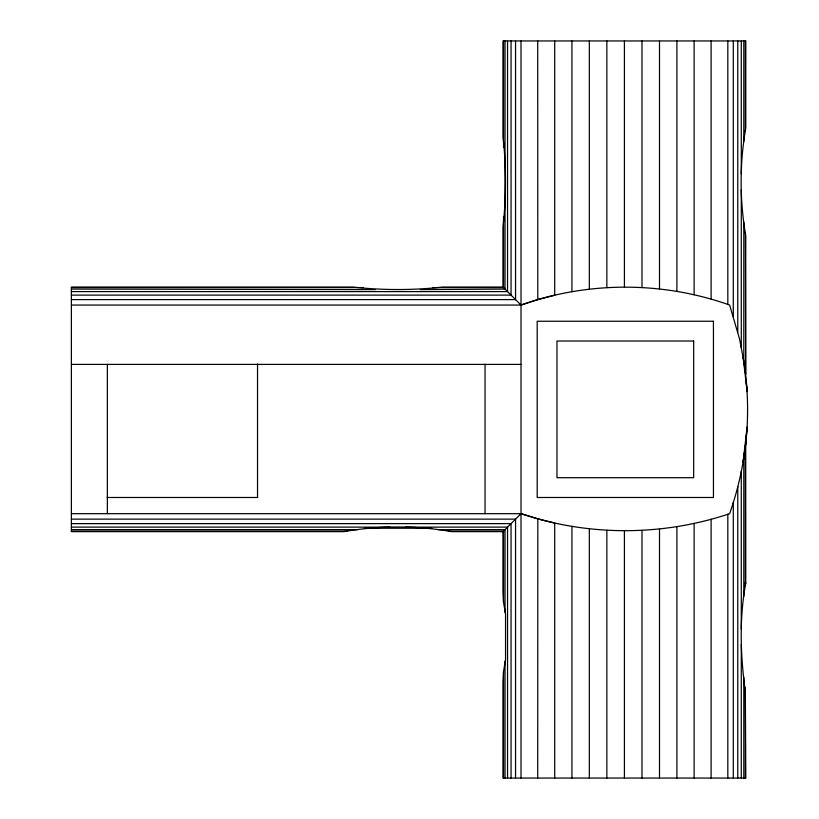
<?xml version="1.0" encoding="UTF-8"?>
<svg xmlns="http://www.w3.org/2000/svg" width="819" height="819" viewBox="0 0 819 819"><rect width="100%" height="100%" fill="white"/><g stroke="black" fill="none" stroke-linecap="round" stroke-linejoin="round"><path stroke-width="1.23" d="M537.714 778.05L537.817 518.867L521.007 513.677L71.386 513.677M554.709 778.05L554.709 523.034L537.919 518.867C600.47 536.23 668.099 534.397 729.627 513.677C744.389 471.744 750.409 426.689 746.334 382.391M554.709 40.95L554.709 295.188L537.796 299.6L521.007 305.057L71.386 305.057M745.31 691.256C740.407 655.446 739.137 618.662 745.761 582.913L745.72 444.748L746.334 436.343M745.31 582.483L745.31 586.312L745.31 447.113M745.321 232.422L745.648 373.986L745.761 235.811C739.618 200.235 739.537 163.472 745.792 127.907L745.812 40.95L503.02 40.95L503.02 136.896C506.296 166.779 506.296 196.939 503.02 226.822L503.02 287.07L521.007 305.057C587.858 281.204 662.776 281.214 729.627 305.057L739.577 339.066L743.795 361.312L743.795 222.133M537.919 518.867L521.007 513.677L503.02 531.664L503.02 591.912L503.521 602.139L505.548 614.393L505.548 659.346L503.521 671.6L503.02 681.828L503.02 778.05L745.812 778.05L745.31 687.428L745.31 778.05M743.079 462.285L745.628 444.737L747.112 427.078L743.079 462.285L743.191 461.476M745.761 582.913L745.413 584.756M420.29 289.598L505.036 289.087L505.036 40.95M503.02 287.07L442.772 287.07C412.889 290.346 382.729 290.346 352.846 287.07L71.386 287.07L71.386 531.664L343.857 531.664C379.412 525.399 416.206 525.399 451.76 531.664L503.02 531.664M745.648 373.986L747.112 391.646L743.079 356.439L745.618 373.986M71.386 287.571L363.073 287.571M432.545 287.571L503.521 287.571L503.521 216.595M71.386 289.087L375.327 289.598M71.386 291.595L507.545 291.595L507.545 40.95M71.386 295.106L511.056 295.106L511.056 40.95M71.386 299.6L515.55 299.6L515.55 40.95M537.796 299.6L537.714 40.95M71.386 364.404L521.007 364.404M107.135 497.491L257.76 497.491M71.386 519.133L515.55 519.133L515.55 778.05M71.386 523.628L511.056 523.628L511.056 778.05M71.386 527.129L389.998 527.129M405.63 527.129L507.545 527.129L507.545 778.05M364.414 528.235L431.797 528.235M71.386 529.647L357.534 529.647M438.093 529.647L505.036 529.647L505.036 612.336M71.386 531.152L347.246 531.152M448.372 531.152L503.521 531.152L503.521 602.139M743.079 356.439L743.191 357.248M745.31 40.95L745.31 131.296M743.795 40.95L743.795 141.585M743.795 457.432L743.795 596.59M743.795 677.149L743.795 778.05M741.287 40.95L741.287 174.048M741.287 189.67L741.287 347.532M741.287 471.201L741.287 629.053M741.287 644.686L741.287 778.05M737.776 40.95L737.776 332.197M737.776 486.537L737.776 778.05M733.292 40.95L733.292 316.359M733.292 502.364L733.292 778.05M727.825 40.95L727.825 304.473M727.825 514.23L727.825 778.05M711.117 40.95L711.117 299.16M711.117 519.256L711.117 778.05M694.123 40.95L694.123 294.799M694.123 523.402L694.123 778.05M676.904 40.95L676.904 291.41M676.904 526.637L676.904 778.05M659.5 40.95L659.5 288.984M659.5 528.941L659.5 778.05M641.983 40.95L641.983 287.541M641.983 530.313L641.983 778.05M624.416 40.95L624.416 287.09M624.416 530.732L624.416 778.05M606.848 40.95L606.848 287.633M606.848 530.221L606.848 778.05M589.332 40.95L589.332 289.168M589.332 528.757L589.332 778.05M571.938 40.95L571.938 291.687M571.938 526.361L571.938 778.05M521.007 40.95L521.007 778.05M505.036 661.404L505.036 778.05M503.521 40.95L503.521 147.123M503.521 671.6L503.521 778.05M485.032 364.404L485.032 513.677M257.535 364.015L257.535 497.491M107.361 364.404L107.361 513.677M713.441 321.243L537.192 321.243L537.192 497.491L713.441 497.491L713.441 321.243M693.662 341.021L556.971 341.021L556.971 477.702L693.662 477.702L693.662 341.021"/></g></svg>
